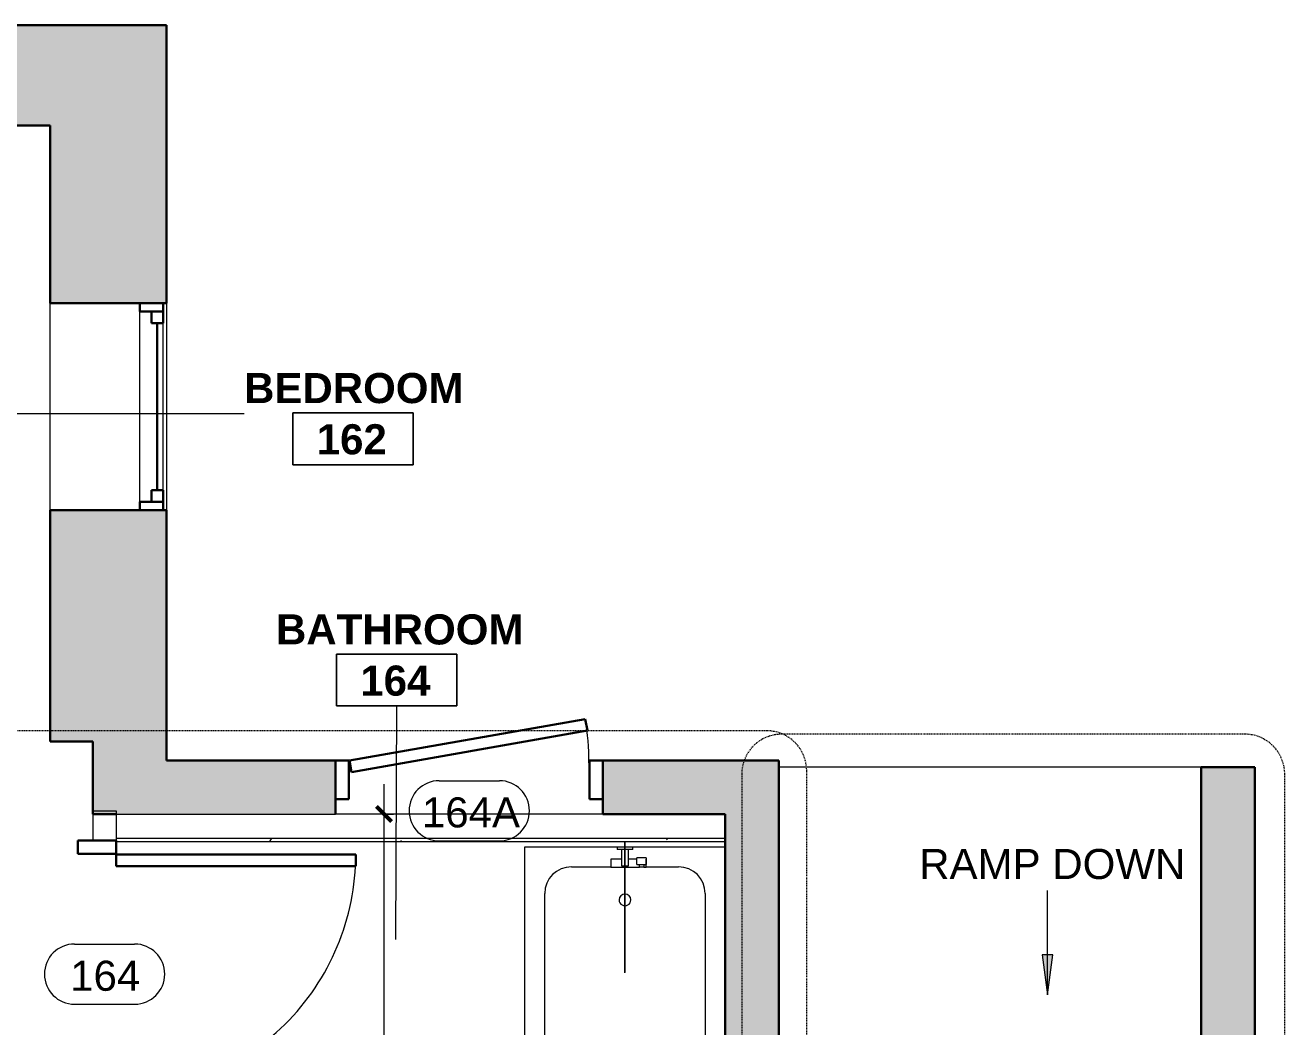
# Model space of a CAD drawing. Header units: inches. Extents: x -545 to 1083, y -2066 to -269.
# Drawn here: x -299.1 to -110.7, y -1592.1 to -1442.2 of the extents above; entities that cross this region are included whole.
import ezdxf

# ---------------------------------------------------------------- set-up
doc = ezdxf.new("R2010")
doc.units = ezdxf.units.IN
doc.header["$MEASUREMENT"] = 0
doc.linetypes.add('Dash Dot 3_16_', pattern=[0.3125, 0.1875, -0.0625, 0, -0.0625])
for name, color, linetype, lineweight in [('A-ANNO-DIMS', 211, 'Continuous', 9), ('A-ANNO-DIMS-48', 211, 'Continuous', 9), ('A-ANNO-SYMB', 150, 'Continuous', 9), ('A-AREA-IDEN', 2, 'Continuous', 9), ('A-DETL', 90, 'Continuous', 9), ('A-DOOR', 31, 'Continuous', 18), ('A-DOOR-FRAM', 31, 'Continuous', 30), ('A-DOOR-IDEN', 31, 'Continuous', 9), ('A-GLAZ', 151, 'Continuous', 18), ('A-WALL', 113, 'Continuous', 18), ('A-WALL-PATT', 111, 'Continuous', 18), ('G-ANNO-TEXT', 231, 'Continuous', 9), ('G-IMPT', 8, 'Continuous', 9), ('I-WALL', 2, 'Continuous', 18), ('P-SANR-FIXT', 6, 'Continuous', 9)]:
    doc.layers.add(name, color=color, linetype=linetype, lineweight=lineweight)
doc.styles.add('Swis721 Lt BT', font='swissl.ttf', dxfattribs={"height": 4.5})
doc.styles.add('Swis721 Lt BT_B', font='', dxfattribs={"height": 4.5})
doc.styles.get('Swis721 Lt BT_B').set_extended_font_data('Swis721 Lt BT', bold=True)
doc.dimstyles.new('OTJ_-_3_32__Linear__1_2__Tolerance', dxfattribs={"dimscale": 12, "dimtxt": 4.748918, "dimasz": 0.1875, "dimexe": 0.375, "dimexo": 0.25, "dimgap": 0.25, "dimtad": 1, "dimdec": 1, "dimrnd": 0.5, "dimzin": 3, "dimdsep": 46, "dimlunit": 4, "dimtxsty": 'Swis721 Lt BT', "dimblk1": 'OBLIQUE', "dimblk2": 'OBLIQUE', "dimsah": 1, "dimcen": 0.09, "dimdle": 0.375, "dimazin": 0, "dimtfac": 1, "dimtdec": 4, "dimtix": 1, "dimtmove": 0, "dimatfit": 3, "dimfxl": 1, "dimtvp": 1, "dimfrac": 2, "dimtolj": 1, "dimtzin": 0, "dimarcsym": 2})

# ---------------------------------------------------------------- blocks, each defined once
blk = doc.blocks.new('Single Flush - D1 3_ X 7_3_ - NOT FR-6102298-1ST FLOOR - CONSTRUCTION')
at = {"layer": 'A-DOOR', "color": 8, "lineweight": 30}
for p, q in [((-17.67, -12), (17.6, -5.78)), ((17.91, -7.5), (-17.36, -13.72)), ((17.6, -5.78), (17.91, -7.5)), ((-17.36, -13.72), (-17.67, -12))]:
    blk.add_line(p, q, dxfattribs=at)
at = {"layer": 'A-DOOR', "lineweight": 9}
blk.add_arc((17.91, -7.5), 35.81, 179.5, 190, dxfattribs=at)
at = {"layer": 'A-DOOR-FRAM', "color": 8}
for p, q in [((-20, -1.75), (-20, -7.5)), ((-20, -1.75), (-18, -1.75)), ((-18, -1.75), (-18, -7.5)), ((18, -1.75), (18, -7.5)), ((18, -1.75), (20, -1.75)), ((20, -1.75), (20, -7.5)), ((-20, -7.5), (-18, -7.5)), ((18, -7.5), (20, -7.5))]:
    blk.add_line(p, q, dxfattribs=at)
blk = doc.blocks.new('Window-Double-Hung - 31_ X 52_-5167492-1ST FLOOR - CONSTRUCTION')
at = {"layer": 'A-GLAZ'}
for p, q in [((-15.5, 8.6875), (15.5, 8.6875)), ((15.5, -8.6875), (-15.5, -8.6875))]:
    blk.add_line(p, q, dxfattribs=at)
at = {"layer": 'A-GLAZ', "color": 8, "lineweight": 30}
for p, q in [((-15.5, -8.6875), (-15.5, 8.6875)), ((15.5, 8.6875), (15.5, -8.6875)), ((-15.5, -4.6875), (-14.25, -4.6875)), ((-14.25, -8.1875), (-14.25, -4.6875)), ((14.25, -4.6875), (15.5, -4.6875)), ((14.25, -8.1875), (14.25, -4.6875)), ((-14.25, -6.4375), (-12.5, -6.4375)), ((-12.5, -8.1875), (-12.5, -6.4375)), ((-12.5, -7.3125), (12.5, -7.3125)), ((12.5, -8.1875), (12.5, -6.4375)), ((14.25, -6.4375), (12.5, -6.4375)), ((-15.5, -8.1875), (-12.5, -8.1875)), ((12.5, -8.1875), (15.5, -8.1875))]:
    blk.add_line(p, q, dxfattribs=at)
at = {"layer": 'A-GLAZ', "lineweight": 9}
for p, q in [((-14.25, -4.6875), (14.25, -4.6875)), ((-12.5, -8.1875), (12.5, -8.1875))]:
    blk.add_line(p, q, dxfattribs=at)
blk = doc.blocks.new('Single Flush - D1 3_ X 8_  - NOT FR-6102174-1ST FLOOR - CONSTRUCTION')
at = {"layer": 'A-DOOR', "lineweight": 30}
for p, q in [((16.15625, -1.75), (17.90625, -1.75)), ((16.15625, -37.5625), (16.15625, -1.75)), ((17.90625, -1.75), (17.90625, -37.5625)), ((17.90625, -37.5625), (16.15625, -37.5625))]:
    blk.add_line(p, q, dxfattribs=at)
at = {"layer": 'A-DOOR', "lineweight": 9}
blk.add_arc((17.90625, -1.75), 35.8125, 179.5, 270, dxfattribs=at)
at = {"layer": 'A-DOOR-FRAM'}
for p, q in [((-20, 4), (-20, -1.75)), ((-20, 4), (-18, 4)), ((-18, 4), (-18, -1.75)), ((18.000004, 4), (18.000004, -1.75)), ((18.000004, 4), (20.000004, 4)), ((20.000004, 4), (20.000004, -1.75)), ((-20, -1.75), (-18, -1.75)), ((18.000004, -1.75), (20.000004, -1.75))]:
    blk.add_line(p, q, dxfattribs=at)
blk = doc.blocks.new('Tub-Rectangular-3D - Tub-Rectangular-3D-6036923-1ST FLOOR - CONSTRUCTION')
at = {"layer": 'P-SANR-FIXT'}
for p, q in [((-43.72, -17.81), (-43.72, -4)), ((-36.72, -7), (2.28, -7)), ((-40.72, -15.81), (-40.72, -11)), ((-40.72, -16.84), (-40.72, -16.16)), ((13.28, -18), (13.28, -20)), ((-43.72, -34), (-43.72, -20.18)), ((-40.72, -27), (-40.72, -21.12)), ((2.28, -31), (-36.72, -31)), ((16.28, -34), (-43.72, -34))]:
    blk.add_line(p, q, dxfattribs=at)
for centre, radius, start, end in [((-36.72, -11), 4, 90, 180), ((2.28, -18), 11, 360, 90), ((-35.77, -19), 0.875, 90, 270), ((-35.77, -19), 0.875, 270, 90), ((2.28, -20), 11, 270, 0), ((-36.72, -27), 4, 180, 270)]:
    blk.add_arc(centre, radius, start, end, dxfattribs=at)
blk = doc.blocks.new('Family1 - Shower head - side view_dwg-5853304-1ST FLOOR - CONSTRUCTION')
at = {"layer": 'G-IMPT'}
for p, q in [((114.07, 0), (119.76, 0)), ((114.07, 0), (114.1, 0)), ((119.72, 0), (114.1, 0)), ((116.24, 0), (116.25, 0)), ((116.24, 0), (116.24, 0)), ((116.24, 0), (116.24, 0)), ((116.24, 0), (116.24, 0)), ((116.24, 0), (116.3, 0)), ((116.28, 0), (116.24, 0)), ((116.24, 0), (116.24, 0)), ((116.24, 0), (116.24, 0)), ((116.24, 0), (116.24, 0)), ((116.25, 0), (116.24, 0)), ((116.25, 0), (116.25, 0)), ((116.25, 0), (116.25, 0)), ((116.25, 0), (116.25, 0)), ((116.25, 0), (116.25, 0)), ((116.25, 0), (116.25, 0)), ((116.25, 0), (116.25, 0)), ((116.31, 0), (116.3, 0)), ((116.3, 0), (116.3, 0)), ((116.3, 0), (116.3, 0)), ((116.3, 0), (116.3, 0)), ((116.34, 0), (116.3, 0)), ((116.31, 0), (116.31, 0)), ((116.32, 0), (116.31, 0)), ((116.31, 0), (116.31, 0)), ((116.32, 0), (116.32, 0)), ((116.44, 0), (116.44, 0)), ((116.44, 0), (116.44, 0)), ((116.44, 0), (116.44, 0)), ((116.44, 0), (116.44, 0)), ((116.44, 0), (116.44, 0)), ((116.44, 0), (116.44, 0)), ((116.44, 0), (116.44, 0)), ((116.44, 0), (116.45, 0)), ((116.44, 0), (116.44, 0)), ((116.44, 0), (116.44, 0)), ((116.44, 0), (116.44, 0)), ((116.44, 0), (116.44, 0)), ((116.44, 0), (116.44, 0)), ((116.44, 0), (116.44, 0)), ((116.44, 0), (116.44, 0)), ((116.44, 0), (116.44, 0)), ((116.44, 0), (116.44, 0)), ((116.44, 0), (116.44, 0)), ((116.44, 0), (116.44, 0)), ((116.44, 0), (116.44, 0)), ((116.45, 0), (116.44, 0)), ((116.44, 0), (116.44, 0)), ((116.44, 0), (116.44, 0)), ((116.44, 0), (116.44, 0)), ((116.44, 0), (116.44, 0)), ((116.44, 0), (116.44, 0)), ((116.44, 0), (116.44, 0)), ((116.44, 0), (116.44, 0)), ((116.44, 0), (116.44, 0)), ((116.44, 0), (116.44, 0)), ((116.44, 0), (116.44, 0)), ((116.44, 0), (117.39, 0)), ((116.46, 0), (116.44, 0)), ((116.44, 0), (116.46, 0)), ((116.44, 0), (116.46, 0)), ((116.45, 0), (116.45, 0)), ((116.45, 0), (116.45, 0)), ((116.45, 0), (116.45, 0)), ((116.45, 0), (116.45, 0)), ((116.45, 0), (116.45, 0)), ((116.45, 0), (116.45, 0)), ((116.45, 0), (116.45, 0)), ((116.45, 0), (116.45, 0)), ((116.45, 0), (116.45, 0)), ((116.45, 0), (116.45, 0)), ((116.45, 0), (116.45, 0)), ((116.45, 0), (116.45, 0)), ((116.45, 0), (116.45, 0)), ((116.45, 0), (116.45, 0)), ((116.46, 0), (116.45, 0)), ((116.45, 0), (116.46, 0)), ((116.46, 0), (116.45, 0)), ((116.45, 0), (116.46, 0)), ((116.45, 0), (116.45, 0)), ((116.45, 0), (116.45, 0)), ((116.45, 0), (116.45, 0)), ((116.45, 0), (116.45, 0)), ((116.45, 0), (116.45, 0)), ((116.45, 0), (116.45, 0)), ((116.45, 0), (116.45, 0)), ((116.45, 0), (116.45, 0)), ((116.45, 0), (116.45, 0)), ((116.45, 0), (116.45, 0)), ((116.45, 0), (116.45, 0)), ((116.45, 0), (116.45, 0)), ((116.46, 0), (116.45, 0)), ((116.45, 0), (116.46, 0)), ((116.45, 0), (116.45, 0)), ((116.45, 0), (116.45, 0)), ((116.45, 0), (116.45, 0)), ((116.45, 0), (116.45, 0)), ((116.45, 0), (116.45, 0)), ((116.45, 0), (116.45, 0)), ((116.45, 0), (116.45, 0)), ((116.45, 0), (116.45, 0)), ((116.46, 0), (116.45, 0)), ((116.45, 0), (116.46, 0)), ((116.45, 0), (116.45, 0)), ((116.45, 0), (116.45, 0)), ((116.45, 0), (116.45, 0)), ((116.45, 0), (116.45, 0)), ((116.45, 0), (116.45, 0)), ((116.45, 0), (116.45, 0)), ((116.45, 0), (116.45, 0)), ((116.45, 0), (116.45, 0)), ((116.45, 0), (116.45, 0)), ((116.45, 0), (116.45, 0)), ((116.46, 0), (116.45, 0)), ((116.45, 0), (116.46, 0)), ((116.45, 0), (116.46, 0)), ((116.46, 0), (116.45, 0)), ((116.45, 0), (116.45, 0)), ((116.45, 0), (116.45, 0)), ((116.45, 0), (116.45, 0)), ((116.45, 0), (116.45, 0)), ((116.45, 0), (116.45, 0)), ((116.45, 0), (116.45, 0)), ((116.46, 0), (116.46, 0)), ((116.46, 0), (116.46, 0)), ((116.46, 0), (116.46, 0)), ((116.46, 0), (116.46, 0)), ((116.46, 0), (116.46, 0)), ((116.46, 0), (116.46, 0)), ((116.46, 0), (116.46, 0)), ((116.46, 0), (116.46, 0)), ((116.46, 0), (116.46, 0)), ((116.46, 0), (116.47, 0)), ((116.46, 0), (116.46, 0)), ((116.46, 0), (116.46, 0)), ((116.46, 0), (116.46, 0)), ((116.46, 0), (116.46, 0)), ((116.46, 0), (116.46, 0)), ((116.46, 0), (116.46, 0)), ((116.46, 0), (116.46, 0)), ((116.46, 0), (116.46, 0)), ((116.46, 0), (116.46, 0)), ((116.46, 0), (116.46, 0)), ((116.46, 0), (116.46, 0)), ((116.46, 0), (116.46, 0)), ((116.46, 0), (116.46, 0)), ((116.46, 0), (116.46, 0)), ((116.46, 0), (116.46, 0)), ((116.46, 0), (116.46, 0)), ((116.46, 0), (116.46, 0)), ((116.46, 0), (116.46, 0)), ((116.46, 0), (116.46, 0)), ((116.46, 0), (116.46, 0)), ((116.46, 0), (116.46, 0)), ((116.46, 0), (116.46, 0)), ((116.46, 0), (116.46, 0)), ((116.46, 0), (116.46, 0)), ((116.47, 0), (116.47, 0)), ((116.47, 0), (116.47, 0)), ((116.47, 0), (116.48, 0)), ((116.47, 0), (116.47, 0)), ((116.47, 0), (116.47, 0)), ((116.48, 0), (116.47, 0)), ((117.36, 0), (116.46, 0)), ((116.48, 0), (116.48, 0)), ((116.49, 0), (116.48, 0)), ((116.48, 0), (116.48, 0)), ((116.49, 0), (116.48, 0)), ((116.48, 0), (116.48, 0)), ((116.48, 0), (116.48, 0)), ((116.49, 0), (116.48, 0)), ((116.49, 0), (116.48, 0)), ((116.49, 0), (116.49, 0)), ((116.49, 0), (116.49, 0)), ((116.49, 0), (116.49, 0)), ((116.49, 0), (116.49, 0)), ((116.49, 0), (116.5, 0)), ((116.49, 0), (116.49, 0)), ((116.49, 0), (116.49, 0)), ((116.5, 0), (116.5, 0)), ((116.5, 0), (116.5, 0)), ((116.51, 0), (117.32, 0)), ((117.32, 0), (116.51, 0)), ((116.54, 0), (116.51, 0)), ((116.54, 0), (116.51, 0)), ((118.29, 0), (116.51, 0)), ((118.29, 0), (116.51, 0)), ((116.54, 0), (117.29, 0)), ((116.54, 0), (116.54, 0)), ((117.32, 0), (117.29, 0)), ((117.32, 0), (117.29, 0)), ((117.29, 0), (117.29, 0)), ((117.29, 0), (117.29, 0)), ((118.29, 0), (117.32, 0)), ((118.29, 0), (117.32, 0)), ((117.36, 0), (117.39, 0)), ((117.36, 0), (117.39, 0)), ((117.39, 0), (117.37, 0)), ((117.52, 0), (117.48, 0)), ((117.52, 0), (117.58, 0)), ((117.58, 0), (117.54, 0)), ((119.72, 0), (119.76, 0)), ((125.82, 0), (125.85, 0)), ((125.85, 0), (125.82, 0)), ((125.84, 0), (125.82, 0)), ((126.8, 0), (125.82, 0)), ((125.82, 0), (125.85, 0)), ((126.65, 0), (125.84, 0)), ((125.85, 0), (125.86, 0)), ((126.8, 0), (125.9, 0)), ((126.8, 0), (126.65, 0)), ((129.86, 0), (126.8, 0)), ((127.5, 0), (127.61, 0)), ((127.5, 0), (127.57, 0)), ((127.8, 0), (127.51, 0)), ((127.52, 0), (127.53, 0)), ((127.53, 0), (127.52, 0)), ((127.53, 0), (127.52, 0)), ((127.53, 0), (127.61, 0)), ((127.53, 0), (127.61, 0)), ((127.55, 0), (127.54, 0)), ((127.57, 0), (127.54, 0)), ((127.54, 0), (127.56, 0)), ((127.54, 0), (127.58, 0)), ((127.56, 0), (127.55, 0)), ((127.56, 0), (127.56, 0)), ((127.56, 0), (127.56, 0)), ((127.57, 0), (127.56, 0)), ((127.56, 0), (127.57, 0)), ((127.57, 0), (127.69, 0)), ((127.57, 0), (127.57, 0)), ((127.57, 0), (127.57, 0)), ((127.57, 0), (127.57, 0)), ((127.57, 0), (127.58, 0)), ((127.57, 0), (127.57, 0)), ((127.8, 0), (127.58, 0)), ((127.69, 0), (127.61, 0)), ((127.62, 0), (127.61, 0)), ((127.62, 0), (127.61, 0)), ((127.61, 0), (127.62, 0)), ((127.62, 0), (128.42, 0)), ((127.62, 0), (127.62, 0)), ((127.62, 0), (127.62, 0)), ((127.62, 0), (127.62, 0)), ((127.66, 0), (127.69, 0)), ((127.66, 0), (127.67, 0)), ((127.67, 0), (127.67, 0)), ((127.67, 0), (127.68, 0)), ((127.68, 0), (127.68, 0)), ((127.68, 0), (127.68, 0)), ((127.68, 0), (127.68, 0)), ((127.68, 0), (127.69, 0)), ((127.69, 0), (127.69, 0)), ((127.69, 0), (127.69, 0)), ((127.69, 0), (127.69, 0)), ((128.06, 0), (127.98, 0)), ((127.98, 0), (128.02, 0)), ((128.02, 0), (127.98, 0)), ((127.99, 0), (127.98, 0)), ((127.99, 0), (128, 0)), ((128, 0), (128.01, 0)), ((128.01, 0), (128, 0)), ((128, 0), (128, 0)), ((128.01, 0), (128.02, 0)), ((128.02, 0), (128.01, 0)), ((128.01, 0), (128.01, 0)), ((128.01, 0), (128.01, 0)), ((128.02, 0), (128.02, 0)), ((128.02, 0), (128.02, 0)), ((128.02, 0), (128.02, 0)), ((128.06, 0), (128.42, 0)), ((128.99, 0), (128.41, 0)), ((129.14, 0), (128.41, 0)), ((129.14, 0), (128.41, 0)), ((128.42, 0), (128.46, 0)), ((128.46, 0), (128.42, 0)), ((128.42, 0), (128.46, 0)), ((128.46, 0), (128.42, 0)), ((128.46, 0), (128.49, 0)), ((128.49, 0), (128.46, 0)), ((128.49, 0), (128.46, 0)), ((128.46, 0), (128.46, 0)), ((128.46, 0), (128.47, 0)), ((128.46, 0), (128.49, 0)), ((128.47, 0), (128.47, 0)), ((128.47, 0), (128.49, 0)), ((128.49, 0), (129.86, 0)), ((128.82, 0), (128.68, 0)), ((128.82, 0), (129.41, 0)), ((128.87, 0), (128.86, 0)), ((128.93, 0), (128.99, 0)), ((128.93, 0), (128.96, 0)), ((128.93, 0), (128.94, 0)), ((128.96, 0), (128.93, 0)), ((129.14, 0), (128.99, 0)), ((129.19, 0), (129.07, 0)), ((129.14, 0), (129.41, 0)), ((129.14, 0), (129.41, 0)), ((132.67, 0), (132.61, 0)), ((133.69, 0), (132.96, 0)), ((133.69, 0), (132.96, 0)), ((133.36, 0), (132.96, 0)), ((133.36, 0), (132.96, 0)), ((133.36, 0), (133.43, 0)), ((133.36, 0), (133.36, 0)), ((133.43, 0), (133.36, 0)), ((133.36, 0), (133.36, 0)), ((133.36, 0), (133.36, 0)), ((133.36, 0), (133.36, 0)), ((133.36, 0), (133.36, 0)), ((133.36, 0), (133.36, 0)), ((133.43, 0), (133.43, 0)), ((133.43, 0), (133.43, 0)), ((133.45, 0), (133.43, 0)), ((133.43, 0), (133.45, 0)), ((133.43, 0), (133.43, 0)), ((133.43, 0), (133.43, 0)), ((133.45, 0), (133.46, 0)), ((133.46, 0), (133.45, 0)), ((114.07, 0), (119.76, 0)), ((116.24, 0), (116.24, 0)), ((116.24, 0), (116.24, 0)), ((116.32, 0), (116.31, 0)), ((116.44, 0), (116.44, 0)), ((116.44, 0), (116.44, 0)), ((116.44, 0), (116.44, 0)), ((116.44, 0), (116.44, 0)), ((116.44, 0), (116.44, 0)), ((116.45, 0), (116.44, 0)), ((116.45, 0), (116.45, 0)), ((116.45, 0), (116.45, 0)), ((116.45, 0), (116.45, 0)), ((116.45, 0), (116.45, 0)), ((116.45, 0), (116.45, 0)), ((116.45, 0), (116.45, 0)), ((116.45, 0), (116.45, 0)), ((116.46, 0), (116.46, 0)), ((116.46, 0), (116.46, 0)), ((116.46, 0), (116.46, 0)), ((116.46, 0), (116.46, 0)), ((116.47, 0), (116.46, 0)), ((116.46, 0), (116.47, 0)), ((116.46, 0), (116.46, 0)), ((116.47, 0), (116.47, 0)), ((116.47, 0), (116.48, 0)), ((116.47, 0), (116.47, 0)), ((116.47, 0), (116.47, 0)), ((116.47, 0), (116.47, 0)), ((116.48, 0), (116.48, 0)), ((116.49, 0), (116.5, 0)), ((116.49, 0), (116.49, 0)), ((116.49, 0), (116.49, 0)), ((117.32, 0), (116.51, 0)), ((117.1, 0), (116.72, 0)), ((118.29, 0), (130.04, 0)), ((130.04, 0), (118.29, 0)), ((125.89, 0), (125.82, 0)), ((125.82, 0), (125.89, 0)), ((125.9, 0), (125.82, 0)), ((125.82, 0), (125.9, 0)), ((127.5, 0), (125.89, 0)), ((125.89, 0), (127.61, 0)), ((127.51, 0), (125.9, 0)), ((129.86, 0), (126.8, 0)), ((127.53, 0), (127.52, 0)), ((127.52, 0), (127.53, 0)), ((127.52, 0), (127.53, 0)), ((127.53, 0), (127.52, 0)), ((127.53, 0), (127.61, 0)), ((127.61, 0), (127.53, 0)), ((127.61, 0), (127.53, 0)), ((127.53, 0), (127.61, 0)), ((127.62, 0), (127.61, 0)), ((127.61, 0), (127.62, 0)), ((127.62, 0), (127.98, 0)), ((127.98, 0), (127.62, 0)), ((127.62, 0), (127.98, 0)), ((128.41, 0), (127.8, 0)), ((128.46, 0), (128.49, 0)), ((128.49, 0), (128.46, 0)), ((128.46, 0), (128.49, 0)), ((128.93, 0), (128.49, 0)), ((128.93, 0), (128.49, 0)), ((128.49, 0), (129.86, 0)), ((129.86, 0), (128.99, 0)), ((128.99, 0), (129.86, 0)), ((129.14, 0), (129.14, 0)), ((129.86, 0), (129.41, 0)), ((129.41, 0), (129.86, 0)), ((129.41, 0), (129.86, 0)), ((129.41, 0), (129.86, 0)), ((132.96, 0), (133.69, 0)), ((133.69, 0), (132.96, 0)), ((132.96, 0), (133.69, 0)), ((133.69, 0), (132.96, 0))]:
    blk.add_line(p, q, dxfattribs=at)
at = {"layer": 'G-IMPT', "flags": 128}
for points in [[(116.69, 0), (116.43, 0), (116.24, 0)], [(116.24, 0), (116.57, 0), (116.69, 0)], [(116.28, 0), (116.3, 0), (116.42, 0), (116.92, 0), (116.91, 0), (116.29, 0)], [(117.52, 0), (117.32, 0), (116.92, 0), (116.91, 0), (116.5, 0), (116.3, 0)], [(116.34, 0), (116.92, 0), (117.29, 0), (117.4, 0), (117.4, 0), (117.48, 0), (117.4, 0), (117.39, 0), (117.29, 0), (116.91, 0), (116.92, 0), (116.54, 0), (116.43, 0), (116.43, 0), (116.34, 0)], [(116.72, 0), (116.52, 0), (116.44, 0)], [(116.46, 0), (116.46, 0), (116.45, 0), (116.45, 0), (116.45, 0), (116.45, 0), (116.46, 0), (116.46, 0), (116.47, 0), (116.46, 0), (116.46, 0), (116.45, 0)], [(116.46, 0), (116.5, 0), (116.52, 0), (116.78, 0), (116.52, 0), (116.5, 0), (116.46, 0)], [(116.78, 0), (117.05, 0), (117.31, 0), (117.33, 0), (117.37, 0), (117.33, 0), (117.33, 0), (117.31, 0), (117.05, 0)], [(116.92, 0), (117.41, 0), (117.52, 0), (117.54, 0), (117.52, 0), (117.41, 0), (116.92, 0)], [(117.39, 0), (117.31, 0), (117.1, 0)], [(117.14, 0), (117.25, 0), (117.58, 0)], [(117.58, 0), (117.4, 0), (117.14, 0)], [(127.66, 0), (127.61, 0), (125.89, 0), (125.85, 0)], [(125.85, 0), (125.87, 0), (125.89, 0)], [(127.5, 0), (125.9, 0), (125.89, 0), (125.9, 0), (127.5, 0), (127.51, 0), (127.52, 0), (127.53, 0), (127.51, 0)], [(127.53, 0), (127.54, 0), (127.54, 0)], [(132.91, 0), (132.67, 0), (132.64, 0), (132.61, 0)], [(116.24, 0), (116.24, 0), (116.24, 0)], [(116.28, 0), (116.4, 0), (116.69, 0), (117.13, 0)], [(116.31, 0), (116.3, 0), (116.3, 0)], [(116.3, 0), (116.3, 0), (116.32, 0)], [(116.3, 0), (116.32, 0), (116.32, 0), (116.32, 0)], [(116.32, 0), (116.32, 0), (116.3, 0), (116.3, 0), (116.3, 0)], [(116.3, 0), (116.3, 0), (116.31, 0), (116.32, 0), (116.32, 0)], [(116.91, 0), (116.92, 0), (117.17, 0), (117.43, 0), (117.48, 0), (117.52, 0), (117.48, 0), (117.43, 0), (117.17, 0), (116.91, 0), (116.3, 0), (116.35, 0), (116.4, 0), (116.66, 0), (116.91, 0), (116.92, 0)], [(116.44, 0), (116.44, 0), (116.44, 0)], [(116.44, 0), (116.44, 0), (116.44, 0), (116.44, 0)], [(116.44, 0), (116.45, 0), (116.44, 0)], [(116.44, 0), (116.44, 0), (116.44, 0)], [(116.44, 0), (116.44, 0), (116.44, 0), (116.45, 0), (116.44, 0), (116.44, 0)], [(116.45, 0), (116.45, 0), (116.46, 0), (116.46, 0)], [(116.47, 0), (116.47, 0), (116.47, 0), (116.47, 0)], [(116.48, 0), (116.49, 0), (116.49, 0)], [(117.54, 0), (117.43, 0), (117.13, 0)], [(118.29, 0), (132.25, 0), (132.54, 0)], [(132.54, 0), (132.25, 0), (118.29, 0)], [(127.98, 0), (127.62, 0), (127.62, 0), (127.61, 0)], [(127.61, 0), (127.62, 0), (127.62, 0), (127.98, 0)], [(127.62, 0), (127.98, 0), (128.02, 0), (128.06, 0)], [(128.06, 0), (128.02, 0), (127.98, 0)], [(128.61, 0), (128.41, 0), (128.61, 0), (128.68, 0), (128.81, 0), (128.87, 0)], [(128.46, 0), (128.49, 0), (128.93, 0)], [(129.86, 0), (128.99, 0), (128.93, 0), (128.49, 0), (128.93, 0)], [(128.68, 0), (128.66, 0), (128.61, 0)], [(128.93, 0), (128.96, 0), (128.99, 0)], [(128.99, 0), (128.96, 0), (128.93, 0)], [(129.86, 0), (129.41, 0), (129.41, 0)], [(133.46, 0), (133.52, 0), (133.56, 0)], [(133.56, 0), (133.52, 0), (133.46, 0)]]:
    blk.add_lwpolyline(points, dxfattribs=at)
for points in [[(116.46, 0), (116.51, 0)], [(117.36, 0), (117.32, 0)], [(127.61, 0), (127.53, 0)], [(127.8, 0), (128.41, 0)], [(128.93, 0), (128.49, 0)], [(116.51, 0), (116.52, 0)], [(117.32, 0), (117.31, 0)], [(127.62, 0), (128.42, 0)], [(128.42, 0), (128.06, 0), (127.98, 0), (128.06, 0)], [(132.91, 0), (132.67, 0)]]:
    blk.add_lwpolyline(points, close=True, dxfattribs=at)
at = {"layer": 'G-IMPT'}
for points, knots in [([(116.3, 0), (116.3, 0), (116.3, 0), (116.3, 0), (116.3, 0), (116.3, 0), (116.3, 0), (116.3, 0), (116.3, 0), (116.3, 0), (116.3, 0), (116.3, 0), (116.3, 0), (116.3, 0), (116.3, 0), (116.3, 0), (116.3, 0)], [0, 0, 0, 0, 0.2, 0.3, 0.35, 0.4, 0.45, 0.5, 0.55, 0.6, 0.7, 0.75, 0.8, 0.85, 0.9, 1, 1, 1, 1]), ([(116.3, 0), (116.3, 0), (116.3, 0), (116.3, 0), (116.3, 0), (116.3, 0), (116.3, 0), (116.3, 0), (116.3, 0), (116.3, 0), (116.3, 0), (116.3, 0), (116.3, 0), (116.3, 0), (116.3, 0), (116.3, 0), (116.3, 0)], [0, 0, 0, 0, 0.2, 0.3, 0.35, 0.4, 0.45, 0.5, 0.55, 0.6, 0.7, 0.75, 0.8, 0.85, 0.9, 1, 1, 1, 1]), ([(116.3, 0), (116.3, 0), (116.3, 0), (116.3, 0), (116.3, 0), (116.3, 0), (116.3, 0), (116.3, 0), (116.3, 0), (116.3, 0), (116.3, 0)], [0, 0, 0, 0, 0.1, 0.2, 0.25, 0.3, 0.35, 0.4, 0.45, 0.5, 0.5, 0.5, 0.5]), ([(116.3, 0), (116.3, 0), (116.3, 0), (116.3, 0), (116.3, 0), (116.3, 0), (116.3, 0), (116.3, 0), (116.3, 0), (116.3, 0), (116.3, 0)], [0, 0, 0, 0, 0.1, 0.2, 0.25, 0.3, 0.35, 0.4, 0.45, 0.5, 0.5, 0.5, 0.5]), ([(116.32, 0), (116.32, 0), (116.32, 0), (116.32, 0), (116.32, 0), (116.32, 0), (116.32, 0), (116.32, 0), (116.32, 0), (116.32, 0), (116.32, 0), (116.32, 0), (116.32, 0), (116.32, 0), (116.32, 0), (116.32, 0), (116.32, 0), (116.32, 0), (116.32, 0), (116.32, 0)], [0, 0, 0, 0, 0.1, 0.2, 0.25, 0.3, 0.35, 0.4, 0.45, 0.5, 0.55, 0.6, 0.7, 0.75, 0.8, 0.85, 0.9, 0.95, 1, 1, 1, 1]), ([(116.32, 0), (116.32, 0), (116.32, 0), (116.32, 0), (116.32, 0), (116.32, 0), (116.32, 0), (116.32, 0), (116.32, 0), (116.32, 0), (116.32, 0), (116.32, 0), (116.32, 0), (116.32, 0), (116.32, 0), (116.32, 0), (116.32, 0)], [0, 0, 0, 0, 0.2, 0.3, 0.35, 0.4, 0.45, 0.5, 0.55, 0.6, 0.7, 0.75, 0.8, 0.85, 0.9, 1, 1, 1, 1]), ([(116.32, 0), (116.32, 0), (116.32, 0), (116.32, 0), (116.32, 0), (116.32, 0), (116.32, 0), (116.32, 0), (116.32, 0), (116.32, 0), (116.32, 0), (116.32, 0), (116.32, 0), (116.32, 0), (116.32, 0), (116.32, 0), (116.32, 0)], [0, 0, 0, 0, 0.2, 0.3, 0.35, 0.4, 0.45, 0.5, 0.55, 0.6, 0.7, 0.75, 0.8, 0.85, 0.9, 1, 1, 1, 1]), ([(116.32, 0), (116.32, 0), (116.32, 0), (116.32, 0), (116.32, 0), (116.32, 0), (116.32, 0), (116.32, 0), (116.32, 0), (116.32, 0), (116.32, 0), (116.32, 0), (116.32, 0), (116.32, 0), (116.32, 0), (116.32, 0), (116.32, 0), (116.32, 0), (116.32, 0), (116.32, 0)], [0, 0, 0, 0, 0.1, 0.2, 0.25, 0.3, 0.35, 0.4, 0.45, 0.5, 0.55, 0.6, 0.7, 0.75, 0.8, 0.85, 0.9, 0.95, 1, 1, 1, 1]), ([(116.38, 0), (116.38, 0), (116.38, 0), (116.38, 0), (116.38, 0), (116.38, 0), (116.38, 0), (116.38, 0), (116.38, 0), (116.38, 0), (116.38, 0), (116.37, 0), (116.37, 0), (116.36, 0), (116.36, 0), (116.35, 0), (116.35, 0), (116.34, 0), (116.34, 0), (116.34, 0), (116.33, 0), (116.33, 0), (116.33, 0), (116.33, 0), (116.33, 0), (116.33, 0), (116.33, 0), (116.33, 0), (116.33, 0), (116.33, 0), (116.33, 0), (116.33, 0), (116.33, 0), (116.33, 0), (116.33, 0)], [0, 0, 0, 0, 0.021739, 0.043478, 0.065217, 0.086957, 0.108696, 0.130435, 0.173913, 0.217391, 0.26087, 0.304348, 0.347826, 0.391304, 0.434783, 0.478261, 0.521739, 0.565217, 0.608696, 0.652174, 0.695652, 0.73913, 0.782609, 0.826087, 0.869565, 0.891304, 0.913043, 0.934783, 0.945652, 0.956522, 0.967391, 0.978261, 0.98913, 1, 1, 1, 1]), ([(116.37, 0), (116.37, 0), (116.37, 0), (116.37, 0), (116.37, 0), (116.37, 0), (116.37, 0), (116.37, 0), (116.37, 0), (116.37, 0), (116.37, 0), (116.36, 0), (116.36, 0), (116.36, 0), (116.35, 0), (116.35, 0), (116.34, 0), (116.34, 0), (116.34, 0), (116.34, 0), (116.33, 0), (116.33, 0), (116.33, 0), (116.33, 0), (116.33, 0), (116.33, 0), (116.33, 0), (116.33, 0), (116.33, 0), (116.33, 0), (116.33, 0)], [0, 0, 0, 0, 0.02381, 0.047619, 0.071429, 0.095238, 0.142857, 0.190476, 0.238095, 0.285714, 0.333333, 0.380952, 0.428571, 0.47619, 0.52381, 0.571429, 0.619048, 0.666667, 0.714286, 0.761905, 0.809524, 0.857143, 0.904762, 0.928571, 0.940476, 0.952381, 0.964286, 0.97619, 0.988095, 1, 1, 1, 1]), ([(116.33, 0), (116.33, 0), (116.33, 0), (116.33, 0), (116.33, 0), (116.33, 0), (116.33, 0), (116.33, 0), (116.33, 0), (116.33, 0), (116.33, 0), (116.33, 0), (116.33, 0), (116.33, 0), (116.33, 0), (116.34, 0), (116.34, 0), (116.34, 0), (116.34, 0), (116.34, 0), (116.35, 0), (116.35, 0), (116.36, 0), (116.36, 0), (116.36, 0), (116.37, 0), (116.37, 0), (116.37, 0), (116.37, 0), (116.37, 0), (116.37, 0), (116.37, 0), (116.37, 0), (116.37, 0), (116.37, 0), (116.37, 0), (116.37, 0), (116.37, 0)], [0, 0, 0, 0, 0.01, 0.02, 0.03, 0.04, 0.05, 0.06, 0.08, 0.1, 0.12, 0.16, 0.2, 0.24, 0.28, 0.32, 0.36, 0.4, 0.44, 0.48, 0.52, 0.56, 0.6, 0.64, 0.68, 0.72, 0.76, 0.8, 0.84, 0.88, 0.92, 0.94, 0.96, 0.97, 0.98, 0.99, 1, 1, 1, 1]), ([(116.33, 0), (116.33, 0), (116.33, 0), (116.33, 0), (116.33, 0), (116.33, 0), (116.33, 0), (116.33, 0), (116.33, 0), (116.33, 0), (116.33, 0), (116.33, 0), (116.33, 0), (116.34, 0), (116.34, 0), (116.34, 0), (116.35, 0), (116.35, 0), (116.36, 0), (116.36, 0), (116.37, 0), (116.37, 0), (116.38, 0), (116.38, 0), (116.38, 0), (116.38, 0), (116.38, 0), (116.38, 0), (116.38, 0), (116.38, 0), (116.38, 0), (116.38, 0), (116.38, 0), (116.38, 0), (116.38, 0), (116.38, 0)], [0, 0, 0, 0, 0.01087, 0.021739, 0.032609, 0.043478, 0.065217, 0.086957, 0.130435, 0.173913, 0.217391, 0.26087, 0.304348, 0.347826, 0.391304, 0.434783, 0.478261, 0.521739, 0.565217, 0.608696, 0.652174, 0.695652, 0.73913, 0.782609, 0.826087, 0.869565, 0.891304, 0.913043, 0.934783, 0.945652, 0.956522, 0.967391, 0.978261, 0.98913, 1, 1, 1, 1]), ([(116.91, 0), (116.89, 0), (116.86, 0), (116.82, 0), (116.79, 0), (116.77, 0), (116.75, 0), (116.73, 0), (116.72, 0), (116.71, 0), (116.7, 0), (116.69, 0), (116.69, 0), (116.69, 0), (116.69, 0)], [0, 0, 0, 0, 0.250083, 0.375128, 0.500168, 0.625194, 0.687715, 0.750232, 0.812736, 0.8752, 0.906454, 0.937688, 0.968878, 1, 1, 1, 1]), ([(116.69, 0), (116.69, 0), (116.69, 0), (116.69, 0), (116.7, 0), (116.71, 0), (116.72, 0), (116.73, 0), (116.75, 0), (116.77, 0), (116.79, 0), (116.82, 0), (116.86, 0), (116.89, 0), (116.91, 0)], [0, 0, 0, 0, 0.030973, 0.062142, 0.093379, 0.124637, 0.187124, 0.249642, 0.312168, 0.374698, 0.499749, 0.624809, 0.749872, 1, 1, 1, 1]), ([(116.78, 0), (116.78, 0), (116.77, 0), (116.75, 0), (116.74, 0), (116.73, 0), (116.73, 0), (116.72, 0), (116.72, 0)], [0, 0, 0, 0, 0.250895, 0.501694, 0.627133, 0.752503, 0.877526, 1, 1, 1, 1]), ([(117.14, 0), (117.14, 0), (117.14, 0), (117.13, 0), (117.13, 0), (117.12, 0), (117.11, 0), (117.1, 0), (117.08, 0), (117.06, 0), (117.04, 0), (117.01, 0), (116.97, 0), (116.94, 0), (116.92, 0)], [0, 0, 0, 0, 0.031125, 0.062316, 0.093551, 0.124804, 0.187268, 0.249772, 0.312288, 0.374809, 0.499834, 0.624874, 0.749918, 1, 1, 1, 1]), ([(116.92, 0), (116.94, 0), (116.97, 0), (117.01, 0), (117.03, 0), (117.06, 0), (117.08, 0), (117.09, 0), (117.11, 0), (117.12, 0), (117.13, 0), (117.13, 0), (117.14, 0), (117.14, 0), (117.14, 0)], [0, 0, 0, 0, 0.250126, 0.375189, 0.500248, 0.625297, 0.687827, 0.750353, 0.81287, 0.875357, 0.906614, 0.937851, 0.96902, 1, 1, 1, 1]), ([(117.1, 0), (117.1, 0), (117.1, 0), (117.09, 0), (117.09, 0), (117.07, 0), (117.06, 0), (117.05, 0), (117.05, 0)], [0, 0, 0, 0, 0.122474, 0.247497, 0.372867, 0.498306, 0.749105, 1, 1, 1, 1]), ([(127.51, 0), (127.52, 0), (127.53, 0), (127.54, 0), (127.55, 0), (127.56, 0), (127.56, 0), (127.57, 0), (127.57, 0), (127.57, 0), (127.58, 0), (127.58, 0), (127.58, 0), (127.58, 0), (127.58, 0), (127.58, 0), (127.58, 0), (127.58, 0), (127.58, 0), (127.58, 0), (127.58, 0), (127.58, 0)], [0, 0, 0, 0, 0.194032, 0.381185, 0.553778, 0.632598, 0.705425, 0.771554, 0.830284, 0.881003, 0.923248, 0.941054, 0.956575, 0.969765, 0.9806, 0.989062, 0.995129, 0.997258, 0.998782, 0.999696, 1, 1, 1, 1]), ([(127.98, 0), (127.98, 0), (127.98, 0), (127.98, 0), (127.98, 0), (127.98, 0), (127.98, 0), (127.98, 0), (127.98, 0), (127.98, 0), (127.98, 0), (127.98, 0)], [0.95454545, 0.95454545, 0.95454545, 0.95454545, 0.95678676, 0.9698708, 0.9806208, 0.98901886, 0.9950481, 0.99717015, 0.99869613, 0.99962918, 1, 1, 1, 1]), ([(127.98, 0), (127.98, 0), (127.98, 0), (127.98, 0), (127.98, 0), (127.98, 0), (127.98, 0), (127.98, 0), (127.98, 0), (127.98, 0), (127.98, 0), (127.98, 0)], [0.95454545, 0.95454545, 0.95454545, 0.95454545, 0.95678927, 0.96987274, 0.98062216, 0.98901969, 0.9950485, 0.99717038, 0.99869623, 0.99962921, 1, 1, 1, 1]), ([(127.98, 0), (127.98, 0), (127.98, 0), (127.98, 0), (127.98, 0), (127.98, 0), (127.98, 0), (127.98, 0), (127.98, 0), (127.98, 0), (127.98, 0), (127.98, 0)], [0.95454545, 0.95454545, 0.95454545, 0.95454545, 0.95678905, 0.96987255, 0.98062201, 0.98901959, 0.99504845, 0.99717035, 0.99869622, 0.9996292, 1, 1, 1, 1]), ([(128.06, 0), (128.06, 0), (128.06, 0), (128.06, 0), (128.06, 0), (128.06, 0), (128.06, 0), (128.06, 0), (128.06, 0), (128.06, 0), (128.06, 0), (128.06, 0)], [0.95454545, 0.95454545, 0.95454545, 0.95454545, 0.95678927, 0.96987274, 0.98062216, 0.98901969, 0.9950485, 0.99717038, 0.99869623, 0.99962921, 1, 1, 1, 1]), ([(128.82, 0), (128.82, 0), (128.82, 0), (128.82, 0), (128.82, 0), (128.83, 0), (128.83, 0), (128.84, 0), (128.86, 0), (128.88, 0), (128.91, 0), (128.94, 0), (128.96, 0), (128.97, 0)], [0, 0, 0, 0, 0.004058, 0.016221, 0.036474, 0.064783, 0.1011, 0.145369, 0.257441, 0.400177, 0.572488, 0.773074, 1, 1, 1, 1]), ([(128.97, 0), (128.96, 0), (128.95, 0), (128.93, 0), (128.91, 0), (128.89, 0), (128.88, 0), (128.87, 0)], [0, 0, 0, 0, 0.272585, 0.528748, 0.769567, 0.885766, 1, 1, 1, 1]), ([(128.87, 0), (128.88, 0), (128.92, 0), (128.96, 0), (128.99, 0)], [0, 0, 0, 0, 0.235711, 1, 1, 1, 1]), ([(128.97, 0), (128.98, 0), (129.01, 0), (129.05, 0), (129.07, 0)], [0, 0, 0, 0, 0.231855, 1, 1, 1, 1]), ([(129.07, 0), (129.07, 0), (129.06, 0), (129.05, 0), (129.04, 0), (129.03, 0), (129.02, 0), (129, 0), (129, 0), (128.99, 0)], [0, 0, 0, 0, 0.296363, 0.432541, 0.560066, 0.679433, 0.791585, 0.89787, 1, 1, 1, 1]), ([(129.14, 0), (129.18, 0), (129.28, 0), (129.37, 0), (129.41, 0)], [0, 0, 0, 0, 0.491859, 1, 1, 1, 1]), ([(129.19, 0), (129.19, 0), (129.19, 0), (129.18, 0), (129.18, 0), (129.17, 0), (129.16, 0), (129.16, 0), (129.15, 0), (129.14, 0), (129.14, 0)], [0, 0, 0, 0, 0.171628, 0.331085, 0.476873, 0.608107, 0.724824, 0.827712, 0.918452, 1, 1, 1, 1]), ([(129.19, 0), (129.23, 0), (129.3, 0), (129.38, 0), (129.41, 0)], [0, 0, 0, 0, 0.491067, 1, 1, 1, 1])]:
    blk.add_open_spline(points, degree=3, knots=knots, dxfattribs=at)
blk = doc.blocks.new('Family1 - Family1-5853309-1ST FLOOR - CONSTRUCTION')
at = {"extrusion": (0, 0, -1), "zscale": -1}
blk.add_blockref('Family1 - Shower head - side view_dwg-5853304-1ST FLOOR - CONSTRUCTION', (-132.91, 0), dxfattribs=at)
blk = doc.blocks.new('88788_VETTIS_SLIDEBAR HS_REVIT - Polished Chrome-6081616-1ST FLOOR - CONSTRUCTION')
at = {"layer": 'P-SANR-FIXT'}
for p, q in [((-1.19, 5.56), (-1.19, 5.16)), ((-1.18, 5.56), (-1.19, 5.56)), ((-1.19, 5.56), (-1.19, 5.16)), ((-1.19, 5.56), (-1.19, 5.56)), ((-1.19, 5.56), (-1.14, 5.56)), ((-1.19, 5.16), (-1.18, 5.16)), ((-1.14, 5.16), (-1.19, 5.16)), ((-1.19, 5.16), (-1.19, 5.16)), ((-1.14, 5.56), (1.14, 5.56)), ((1.14, 5.16), (-1.14, 5.16)), ((-0.46, 2.66), (-0.46, 5.16)), ((0.46, 5.16), (0.46, 2.66)), ((1.14, 5.56), (1.19, 5.56)), ((1.19, 5.16), (1.14, 5.16)), ((1.19, 5.16), (1.19, 5.56)), ((1.19, 5.56), (1.19, 5.56)), ((1.19, 5.16), (1.19, 5.56)), ((1.19, 5.56), (1.19, 5.56)), ((1.19, 5.16), (1.19, 5.16)), ((1.19, 5.16), (1.19, 5.16)), ((1.78, 2.92), (1.78, 3.9)), ((3.18, 3.9), (1.78, 3.9)), ((3.18, 3.9), (3.18, 2.92)), ((-0.46, 3.7), (-2.12, 3.7)), ((-2.12, 3.7), (-2.12, 2.48)), ((-2.12, 2.48), (2.16, 2.48)), ((0.46, 2.66), (-0.46, 2.66)), ((1.78, 3.7), (0.46, 3.7)), ((1.78, 2.92), (3.18, 2.92)), ((2.16, 2.48), (2.16, 2.92)), ((2.84, 2.92), (2.84, 2.48)), ((2.84, 2.48), (3.19, 2.48)), ((3.19, 2.48), (3.19, 3.7))]:
    blk.add_line(p, q, dxfattribs=at)
blk = doc.blocks.new('Room Tag - Room Name and Number-3379422-1ST FLOOR - CONSTRUCTION')
at = {"layer": 'A-AREA-IDEN'}
for p, q in [((-0.1881, -0.1636), (-0.1881, -0.0018)), ((-0.1881, -0.0018), (0.1869, -0.0018)), ((0.1869, -0.0018), (-0.1881, -0.0018)), ((-0.1881, -0.0018), (-0.1881, -0.1636)), ((0.1869, -0.0018), (0.1869, -0.1636)), ((0.1869, -0.1636), (0.1869, -0.0018)), ((0.1869, -0.1636), (-0.1881, -0.1636)), ((-0.1881, -0.1636), (0.1869, -0.1636))]:
    blk.add_line(p, q, dxfattribs=at)
blk = doc.blocks.new('DIMBLOCK19-1ST FLOOR - CONSTRUCTION')
at = {"layer": 'A-ANNO-DIMS-48'}
for p, q in [((-245.39, -1671.7), (-245.39, -1555.75)), ((-243.98, -1560.25), (-249.89, -1560.25)), ((-245.39, -1560.25), (-243.98, -1560.25)), ((-261.16, -1667.2), (-240.89, -1667.2)), ((-245.39, -1667.2), (-261.16, -1667.2))]:
    blk.add_line(p, q, dxfattribs=at)
at = {"layer": 'A-ANNO-DIMS-48', "lineweight": 50}
for p, q in [((-245.39, -1560.25), (-246.52, -1559.12)), ((-245.39, -1560.25), (-244.27, -1561.37)), ((-245.39, -1667.2), (-246.52, -1666.08)), ((-245.39, -1667.2), (-244.27, -1668.33))]:
    blk.add_line(p, q, dxfattribs=at)
at = {"layer": 'A-ANNO-DIMS-48', "color": 0, "insert": (-254.4, -1622.66), "char_height": 4.5, "width": 21.438, "attachment_point": 1, "rotation": 90, "line_spacing_factor": 1.005062, "style": 'Swis721 Lt BT'}
blk.add_mtext('8\' - 11"', dxfattribs=at)
blk = doc.blocks.new('_Oblique')
at = {"color": 0, "linetype": 'ByBlock', "lineweight": -2}
blk.add_line((-0.5, -0.5), (0.5, 0.5), dxfattribs=at)
blk = doc.blocks.new('Door Tag - Door Tag-41184-1ST FLOOR - CONSTRUCTION')
at = {"layer": 'A-DOOR-IDEN'}
for p, q in [((-0.09375, 0.09375), (0.09375, 0.09375)), ((-0.09375, -0.09375), (0.09375, -0.09375))]:
    blk.add_line(p, q, dxfattribs=at)
for centre, start, end in [((-0.09375, 0), 90, 270), ((0.09375, 0), 270, 90)]:
    blk.add_arc(centre, 0.09375, start, end, dxfattribs=at)

msp = doc.modelspace()

# ---------------------------------------------------------------- hatches: boundary and pattern name
at = {"layer": 'A-WALL-PATT', "lineweight": 9}
for points in [[(-295.32, -1457.2), (-277.95, -1457.2), (-277.95, -1442.2), (-438.45, -1442.2), (-438.45, -1457.2), (-297.78, -1457.2)], [(-277.95, -1552.25), (-277.95, -1549.39), (-288.95, -1549.39), (-288.95, -1552.25)], [(-115.16, -1684.72), (-115.16, -1553.22), (-123.16, -1553.22), (-123.16, -1684.72)]]:
    msp.add_hatch(color=7, dxfattribs=at).paths.add_polyline_path(points, flags=0)
h = msp.add_hatch(color=7, dxfattribs=at)
h.paths.add_polyline_path([(-277.95, -1549.39), (-277.95, -1514.79), (-295.32, -1514.79), (-295.32, -1549.39), (-288.95, -1549.39)], flags=0)
h.paths.add_polyline_path([(-277.95, -1483.79), (-277.95, -1457.2), (-295.32, -1457.2), (-295.32, -1483.79)], flags=0)
h = msp.add_hatch(color=7, dxfattribs=at)
h.paths.add_polyline_path([(-194.36, -1560.25), (-186.36, -1560.25), (-186.36, -1552.25), (-212.65, -1552.25), (-212.65, -1560.25)], flags=0)
h.paths.add_polyline_path([(-285.45, -1560.25), (-252.65, -1560.25), (-252.65, -1552.25), (-288.95, -1552.25), (-288.95, -1560.25)], flags=0)
h = msp.add_hatch(color=7, dxfattribs=at)
h.paths.add_polyline_path([(-186.36, -1697.72), (-186.36, -1637.56), (-194.36, -1637.56), (-194.36, -1697.72)], flags=0)
h.paths.add_polyline_path([(-190.36, -1595.42), (-186.36, -1595.42), (-186.36, -1560.25), (-194.36, -1560.25), (-194.36, -1595.42), (-190.86, -1595.42)], flags=0)
h = msp.add_hatch(dxfattribs=at)
h.set_pattern_fill('FP_1', color=256, style=0, pattern_type=2)
h.set_pattern_definition([(0, (0, 0), (15.36, 3.84), [0.634, -10.886, 0.634, -10.886, -61.44]), (0, (0, 0), (15.36, 3.84), [-23.04, 0.634, -22.406, 0.634, -10.886, -26.88]), (0, (0, 0), (15.36, 3.84), [-57.6, 0.634, -7.046, 0.634, -18.566]), (120, (5.76, 1.92), (-11.005538, 11.38215), [0.634, -10.886, 0.634, -10.886, -61.44]), (120, (5.76, 1.92), (-11.005538, 11.38215), [-23.04, 0.634, -22.406, 0.634, -10.886, -26.88]), (120, (5.76, 1.92), (-11.005538, 11.38215), [-57.6, 0.634, -7.046, 0.634, -18.566]), (240, (7.68, 9.6), (-4.354462, -15.22215), [0.634, -10.886, 0.634, -10.886, -61.44]), (240, (7.68, 9.6), (-4.354462, -15.22215), [-23.04, 0.634, -22.406, 0.634, -10.886, -26.88]), (240, (7.68, 9.6), (-4.354462, -15.22215), [-57.6, 0.634, -7.046, 0.634, -18.566])])
h.paths.add_polyline_path([(-194.36, -1564.37), (-194.36, -1563.87), (-285.45, -1563.87), (-285.45, -1564.37), (-213.4, -1564.37)], flags=0)
at = {"layer": 'G-ANNO-TEXT'}
msp.add_hatch(color=7, dxfattribs=at).paths.add_polyline_path([(-146.15, -1587.28), (-145.37, -1581.28), (-146.94, -1581.28)], flags=0)

# ---------------------------------------------------------------- linework, layer by layer
at = {"layer": 'A-ANNO-SYMB', "linetype": 'Dash Dot 3_16_'}
for p, q in [((-188.17, -1547.78), (-313.44, -1547.78)), ((-116.67, -1548.28), (-185.9, -1548.28)), ((-191.9, -1554.28), (-191.9, -1694.15)), ((-182.17, -1703.57), (-182.17, -1553.78)), ((-110.67, -1694.15), (-110.67, -1554.28))]:
    msp.add_line(p, q, dxfattribs=at)
for centre, start, end in [((-185.9, -1554.28), 90, 180), ((-188.17, -1553.78), 0, 90), ((-116.67, -1554.28), 0, 90)]:
    msp.add_arc(centre, 6, start, end, dxfattribs=at)
at = {"layer": 'A-AREA-IDEN'}
for p, q in [((-302.87, -1500.29), (-266.34, -1500.29)), ((-243.64, -1579.03), (-243.49, -1544.07))]:
    msp.add_line(p, q, dxfattribs=at)
at = {"layer": 'A-DETL'}
msp.add_line((-123.16, -1553.22), (-186.36, -1553.22), dxfattribs=at)
at = {"layer": 'A-WALL', "color": 8, "lineweight": 30}
for p, q in [((-277.95, -1442.2), (-449.45, -1442.2)), ((-277.95, -1483.79), (-277.95, -1442.2)), ((-438.45, -1457.2), (-295.32, -1457.2)), ((-295.32, -1457.2), (-295.32, -1483.79)), ((-295.32, -1514.79), (-295.32, -1549.39)), ((-277.95, -1552.25), (-277.95, -1514.79)), ((-295.32, -1549.39), (-288.95, -1549.39)), ((-288.95, -1549.39), (-288.95, -1560.25)), ((-252.65, -1552.25), (-277.95, -1552.25)), ((-252.65, -1560.25), (-252.65, -1552.25)), ((-186.36, -1552.25), (-212.65, -1552.25)), ((-212.65, -1552.25), (-212.65, -1560.25)), ((-186.36, -1595.42), (-186.36, -1552.25)), ((-115.16, -1553.22), (-123.16, -1553.22)), ((-123.16, -1553.22), (-123.16, -1684.72)), ((-115.16, -1684.72), (-115.16, -1553.22)), ((-288.95, -1560.25), (-285.45, -1560.25)), ((-212.65, -1560.25), (-194.36, -1560.25)), ((-194.36, -1560.25), (-194.36, -1595.42))]:
    msp.add_line(p, q, dxfattribs=at)
at = {"layer": 'A-WALL'}
for p, q in [((-285.45, -1559.75), (-285.45, -1564.19)), ((-285.45, -1563.87), (-194.36, -1563.87))]:
    msp.add_line(p, q, dxfattribs=at)
at = {"layer": 'A-WALL', "color": 55}
msp.add_line((-285.45, -1560.25), (-252.65, -1560.25), dxfattribs=at)
at = {"layer": 'G-ANNO-TEXT', "color": 7}
for p, q in [((-146.15, -1587.28), (-146.15, -1571.66)), ((-145.37, -1581.28), (-146.94, -1581.28)), ((-146.94, -1581.28), (-146.15, -1587.28)), ((-146.15, -1587.28), (-145.37, -1581.28))]:
    msp.add_line(p, q, dxfattribs=at)
at = {"layer": 'I-WALL', "lineweight": 9}
msp.add_line((-288.95, -1559.75), (-285.45, -1559.75), dxfattribs=at)
at = {"layer": 'I-WALL'}
for p, q in [((-288.95, -1560.25), (-288.95, -1564.19)), ((-212.65, -1560.25), (-252.65, -1560.25)), ((-288.95, -1564.19), (-285.45, -1564.19)), ((-285.45, -1564.19), (-285.45, -1564.37)), ((-285.45, -1564.37), (-194.36, -1564.37))]:
    msp.add_line(p, q, dxfattribs=at)

# ---------------------------------------------------------------- block references
at = {"layer": 'A-AREA-IDEN', "xscale": 47.99999999999997, "yscale": 47.99999999999997, "zscale": 47.99999999999997}
for p in [(-250.02, -1500.11), (-243.5, -1536.21)]:
    msp.add_blockref('Room Tag - Room Name and Number-3379422-1ST FLOOR - CONSTRUCTION', p, dxfattribs=at)
at = {"layer": 'A-DOOR'}
for name, p, rotation in [('Single Flush - D1 3_ X 7_3_ - NOT FR-6102298-1ST FLOOR - CONSTRUCTION', (-232.65, -1559.75), 180), ('Single Flush - D1 3_ X 8_  - NOT FR-6102174-1ST FLOOR - CONSTRUCTION', (-287.2, -1584.19), 89.99999999999993)]:
    msp.add_blockref(name, p, dxfattribs=dict(at, rotation=rotation))
at = {"layer": 'A-DOOR-IDEN', "xscale": 47.99999999999997, "yscale": 47.99999999999997, "zscale": 47.99999999999997}
for p in [(-232.65, -1559.75), (-287.2, -1584.19)]:
    msp.add_blockref('Door Tag - Door Tag-41184-1ST FLOOR - CONSTRUCTION', p, dxfattribs=at)
at = {"layer": 'A-GLAZ', "rotation": 89.99999999999991}
msp.add_blockref('Window-Double-Hung - 31_ X 52_-5167492-1ST FLOOR - CONSTRUCTION', (-286.63, -1499.29), dxfattribs=at)
at = {"layer": 'P-SANR-FIXT'}
for name, p, rotation in [('Tub-Rectangular-3D - Tub-Rectangular-3D-6036923-1ST FLOOR - CONSTRUCTION', (-190.36, -1608.85), 269.9999999999999), ('Family1 - Family1-5853309-1ST FLOOR - CONSTRUCTION', (-209.36, -1565.16), 270.0000000000006)]:
    msp.add_blockref(name, p, dxfattribs=dict(at, rotation=rotation))
msp.add_blockref('88788_VETTIS_SLIDEBAR HS_REVIT - Polished Chrome-6081616-1ST FLOOR - CONSTRUCTION', (-209.36, -1570.69), dxfattribs=at)

# ---------------------------------------------------------------- texts
at = {"layer": 'A-AREA-IDEN', "char_height": 4.5, "attachment_point": 1, "style": 'Swis721 Lt BT_B'}
for s, insert, width in [('BEDROOM', (-266.34, -1494.25), 39.39), ('162', (-255.47, -1501.91), 12.726), ('BATHROOM', (-261.56, -1530.36), 43.632), ('164', (-248.95, -1538.02), 12.726)]:
    msp.add_mtext(s, dxfattribs=dict(at, insert=insert, width=width))
at = {"layer": 'A-DOOR-IDEN', "char_height": 4.5, "attachment_point": 1, "style": 'Swis721 Lt BT'}
for s, insert, width in [('164A', (-239.74, -1557.74), 16.968), ('164', (-292.35, -1582.18), 12.2715)]:
    msp.add_mtext(s, dxfattribs=dict(at, insert=insert, width=width))
at = {"layer": 'G-ANNO-TEXT', "color": 7, "insert": (-165.35, -1565.46), "char_height": 4.5, "width": 46.359, "attachment_point": 1, "style": 'Swis721 Lt BT'}
msp.add_mtext('RAMP DOWN', dxfattribs=at)

# ---------------------------------------------------------------- dimensions: what is measured, and where the dimension line sits
at = {"layer": 'A-ANNO-DIMS'}
dim = msp.add_linear_dim(base=(-245.393, -1560.2497), p1=(-264.1647, -1667.2033), p2=(-246.984, -1560.2497), angle=90, dimstyle='OTJ_-_3_32__Linear__1_2__Tolerance', override={"dimpost": '<>', "dimfxl": 108.324802}, dxfattribs=at)
dim.commit()
dim.dimension.update_dxf_attribs({"geometry": 'DIMBLOCK19-1ST FLOOR - CONSTRUCTION', "text_midpoint": (-250.7056, -1613.7265)})

doc.saveas('drawing.dxf')
